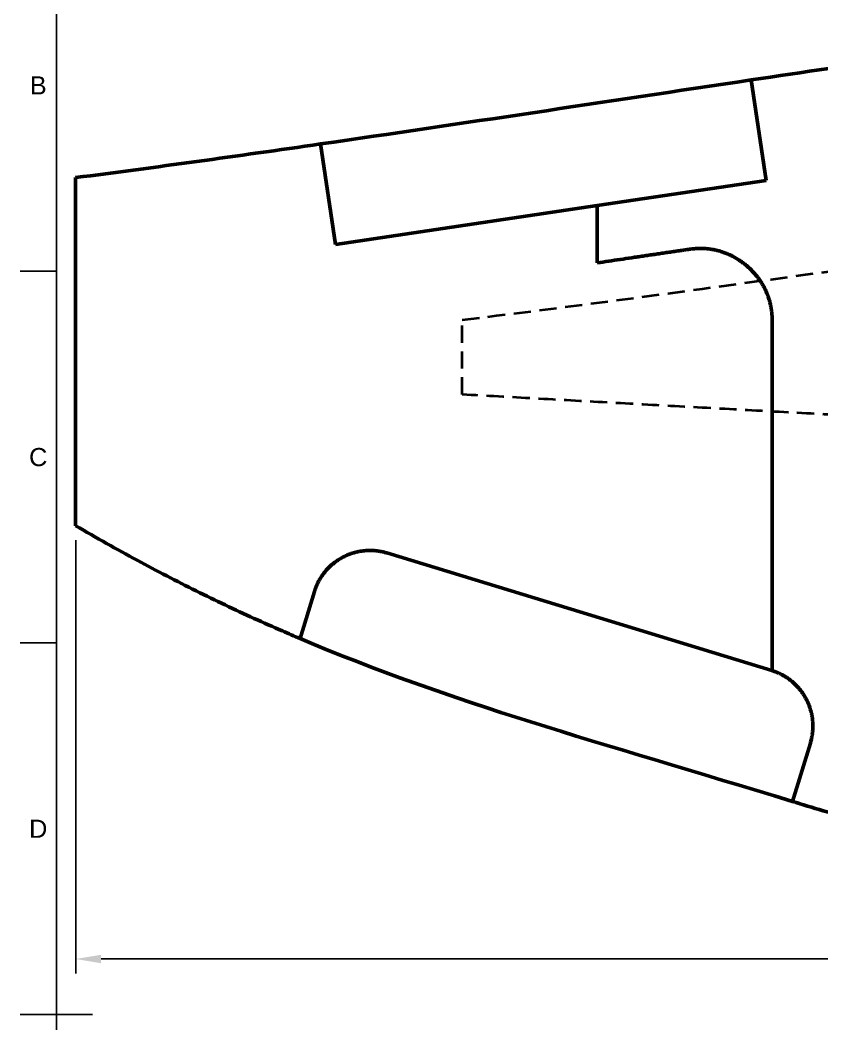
# Model space of a CAD drawing. Header units: millimetres. Extents: x 0 to 594, y 0 to 420.
# Drawn here: x 15 to 125.6, y 208.7 to 347.1 of the extents above; entities that cross this region are included whole.
import ezdxf
from ezdxf.enums import TextEntityAlignment as Align

# ---------------------------------------------------------------- set-up
doc = ezdxf.new("R2010")
doc.units = ezdxf.units.MM
doc.header["$LTSCALE"] = 0.75
doc.linetypes.add('HIDDEN2', pattern=[4.7625, 3.175, -1.5875])
for name, color, linetype, lineweight in [('Border', 7, 'Continuous', 25), ('Dimensions', 7, 'Continuous', 25), ('Sichtbar', 7, 'Continuous', 50), ('Verdeckt', 7, 'HIDDEN2', 35)]:
    doc.layers.add(name, color=color, linetype=linetype, lineweight=lineweight)
doc.styles.add('FusionTitle', font='arial.ttf')
doc.styles.get("Standard").update_dxf_attribs({"font": 'arial.ttf'})
doc.dimstyles.new('ISO-25', dxfattribs={"dimtxt": 3.5, "dimasz": 3.5, "dimexe": 2, "dimexo": 2, "dimgap": 1.5, "dimtad": 1, "dimzin": 12, "dimdsep": 46, "dimtxsty": 'Standard', "dimcen": 0, "dimclrd": 256, "dimclre": 256, "dimclrt": 256, "dimazin": 3, "dimtp": 0.1, "dimtm": 0.1, "dimtfac": 0.714, "dimtmove": 0, "dimatfit": 3, "dimfxl": 1, "dimtzin": 12, "dimarcsym": 0})

# ---------------------------------------------------------------- blocks, each defined once
blk = doc.blocks.new('ISO_A2_SHEET')
at = {"layer": 'Border'}
for p, q in [((20, 410), (20, 10)), ((15, 312.5), (20, 312.5)), ((15, 261.25), (20, 261.25)), ((15, 210), (25, 210))]:
    blk.add_line(p, q, dxfattribs=at)
at = {"layer": 'Border', "style": 'FusionTitle'}
for s, p in [('B', (17.5, 338.125)), ('C', (17.5, 286.875)), ('D', (17.5, 235.625))]:
    blk.add_text(s, height=2.5, dxfattribs=at).set_placement(p, align=Align.MIDDLE)
blk = doc.blocks.new('*D29')
at = {"layer": 'Defpoints', "color": 0, "transparency": 16777216}
for p in [(22.666006, 277.408384), (581.897576, 247.710931), (22.666006, 217.668188)]:
    blk.add_point(p, dxfattribs=at)
at = {"layer": 'Dimensions', "lineweight": -2, "transparency": 16777216}
for p, q in [((22.666006, 275.408384), (22.666006, 215.668188)), ((581.897576, 245.710931), (581.897576, 215.668188)), ((578.397576, 217.668188), (26.166006, 217.668188))]:
    blk.add_line(p, q, dxfattribs=at)
at = {"layer": 'Dimensions', "transparency": 16777216}
for points in [[(26.166006, 218.251522), (26.166006, 217.084855), (22.666006, 217.668188)], [(578.397576, 218.251522), (578.397576, 217.084855), (581.897576, 217.668188)]]:
    blk.add_solid(points, dxfattribs=at)
at = {"layer": 'Dimensions', "transparency": 16777216, "insert": (302.281791, 220.956388), "char_height": 3.5, "attachment_point": 5}
blk.add_mtext('559.23', dxfattribs=at)

msp = doc.modelspace()

# ---------------------------------------------------------------- linework, layer by layer
at = {"layer": 'Sichtbar'}
for p, q in [((117.853, 325.006, 24.013), (115.788, 338.869, 24.013)), ((56.441, 330.044, 29.013), (58.508, 316.167, 29.013)), ((22.665, 277.407, 29.013), (22.665, 325.407, 29.013)), ((94.578, 321.539, 24.013), (117.853, 325.006, 24.013)), ((58.508, 316.167, 29.013), (94.578, 321.539, 29.013)), ((94.578, 313.651, 29.013), (94.578, 321.539, 29.013)), ((118.708, 257.418, 29.013), (118.708, 305.628, 29.013)), ((118.654, 257.434, 29.013), (65.575, 273.648, 29.013)), ((55.586, 268.333, 29.013), (53.606, 261.848, 29.013)), ((123.969, 247.446, 24.013), (121.508, 239.389, 24.013))]:
    msp.add_line(p, q, dxfattribs=at)
for points in [[(158, 345.015, 24.013), (144.201, 343.079, 24.013), (130.206, 341.022, 24.013), (115.788, 338.869, 24.013)], [(115.788, 338.869, 14.013), (95.325, 335.813, 14.013), (75.837, 332.839, 14.013), (56.441, 330.044, 14.013)], [(22.665, 325.407, 29.013), (33.65, 326.82, 29.013), (44.923, 328.384, 29.013), (56.441, 330.044, 29.013)], [(53.606, 261.848, 9.013), (74.612, 252.956, 9.013), (94.769, 247.59, 9.013), (121.508, 239.389, 9.013)], [(122.506, 239.082, 24.013), (123.929, 238.623, 24.013), (125.364, 238.199, 24.013), (126.808, 237.808, 24.013)]]:
    msp.add_open_spline(points, degree=3, dxfattribs=at)
for points, knots in [([(118.708, 305.628, 29.013), (118.708, 305.628, 29.013), (118.708, 305.628, 29.013), (118.708, 305.628, 29.013), (118.708, 305.628, 29.013), (118.708, 305.629, 29.013), (118.708, 305.629, 29.013), (118.708, 305.63, 29.013), (118.708, 305.631, 29.013), (118.708, 305.632, 29.013), (118.708, 305.633, 29.013), (118.708, 305.635, 29.013), (118.708, 305.636, 29.013), (118.708, 305.639, 29.013), (118.708, 305.642, 29.013), (118.708, 305.645, 29.013), (118.708, 305.65, 29.013), (118.708, 305.654, 29.013), (118.708, 305.658, 29.013), (118.708, 305.664, 29.013), (118.708, 305.672, 29.013), (118.708, 305.68, 29.013), (118.708, 305.689, 29.013), (118.707, 305.701, 29.013), (118.707, 305.716, 29.013), (118.707, 305.733, 29.013), (118.707, 305.751, 29.013), (118.707, 305.768, 29.013), (118.707, 305.786, 29.013), (118.706, 305.809, 29.013), (118.706, 305.838, 29.013), (118.705, 305.873, 29.013), (118.704, 305.908, 29.013), (118.703, 305.943, 29.013), (118.702, 305.99, 29.013), (118.7, 306.048, 29.013), (118.697, 306.117, 29.013), (118.694, 306.187, 29.013), (118.69, 306.256, 29.013), (118.686, 306.325, 29.013), (118.682, 306.394, 29.013), (118.675, 306.485, 29.013), (118.666, 306.599, 29.013), (118.653, 306.736, 29.013), (118.638, 306.871, 29.013), (118.622, 307.006, 29.013), (118.603, 307.141, 29.013), (118.577, 307.318, 29.013), (118.54, 307.539, 29.013), (118.488, 307.802, 29.013), (118.43, 308.062, 29.013), (118.365, 308.319, 29.013), (118.293, 308.573, 29.013), (118.214, 308.825, 29.013), (118.129, 309.073, 29.013), (118.006, 309.401, 29.013), (117.835, 309.803, 29.013), (117.604, 310.273, 29.013), (117.346, 310.731, 29.013), (117.062, 311.176, 29.013), (116.751, 311.608, 29.013), (116.414, 312.027, 29.013), (116.051, 312.431, 29.013), (115.662, 312.822, 29.013), (115.25, 313.196, 29.013), (114.82, 313.55, 29.013), (114.377, 313.878, 29.013), (113.924, 314.179, 29.013), (113.462, 314.451, 29.013), (112.989, 314.696, 29.013), (112.507, 314.913, 29.013), (112.017, 315.102, 29.013), (111.518, 315.263, 29.013), (111.011, 315.396, 29.013), (110.495, 315.5, 29.013), (109.973, 315.576, 29.013), (109.532, 315.615, 29.013), (109.176, 315.633, 29.013), (108.907, 315.638, 29.013), (108.637, 315.637, 29.013), (108.364, 315.629, 29.013), (108.137, 315.616, 29.013), (107.954, 315.602, 29.013), (107.816, 315.59, 29.013), (107.678, 315.576, 29.013), (107.562, 315.562, 29.013), (107.47, 315.551, 29.013), (107.4, 315.542, 29.013), (107.342, 315.534, 29.013), (107.296, 315.527, 29.013), (107.256, 315.522, 29.013), (107.211, 315.515, 29.013), (107.145, 315.506, 29.013), (107.063, 315.493, 29.013), (106.964, 315.479, 29.013), (106.832, 315.46, 29.013), (106.666, 315.436, 29.013), (106.468, 315.407, 29.013), (106.27, 315.378, 29.013), (106.006, 315.339, 29.013), (105.676, 315.291, 29.013), (105.279, 315.233, 29.013), (104.883, 315.175, 29.013), (104.487, 315.116, 29.013), (103.958, 315.039, 29.013), (103.297, 314.942, 29.013), (102.505, 314.825, 29.013), (101.712, 314.708, 29.013), (100.919, 314.591, 29.013), (100.126, 314.474, 29.013), (99.07, 314.318, 29.013), (97.748, 314.122, 29.013), (96.163, 313.887, 29.013), (95.106, 313.73, 29.013), (94.578, 313.651, 29.013)], [0, 0, 0, 0, 0.0000137, 0.0000274, 0.000055, 0.0001101, 0.0001652, 0.0002202, 0.0003304, 0.0004406, 0.0005507, 0.0006609, 0.0008812, 0.0011014, 0.0013217, 0.0017622, 0.0022026, 0.0026429, 0.0030832, 0.0035235, 0.0044038, 0.0052838, 0.0061636, 0.0070432, 0.0088017, 0.0105592, 0.0123157, 0.0140714, 0.0158261, 0.0175799, 0.0210846, 0.0245857, 0.0280832, 0.031577, 0.0350672, 0.042037, 0.0489926, 0.0559345, 0.0628627, 0.0697775, 0.0766791, 0.0835677, 0.0973069, 0.1109968, 0.1246394, 0.1382365, 0.1517898, 0.1653012, 0.1922056, 0.2189653, 0.2455958, 0.2721128, 0.2985321, 0.3248698, 0.3511421, 0.3773651, 0.4297238, 0.4820826, 0.5345729, 0.5873251, 0.6404681, 0.6941277, 0.7484269, 0.8034843, 0.8594141, 0.9153443, 0.9704028, 1.0247039, 1.0783665, 1.1315131, 1.1842695, 1.2367641, 1.2891271, 1.3414893, 1.3939814, 1.4467334, 1.4998732, 1.5266302, 1.5535307, 1.5805901, 1.607823, 1.6352441, 1.64903, 1.6628683, 1.6767607, 1.690709, 1.6977047, 1.704715, 1.71174, 1.7152582, 1.7187801, 1.7237867, 1.7287933, 1.7388066, 1.7488199, 1.7588334, 1.7788605, 1.798888, 1.8189157, 1.8389438, 1.8790009, 1.9190591, 1.9591184, 1.9991787, 2.0392399, 2.1193648, 2.1994925, 2.2796226, 2.3597543, 2.4398873, 2.5200208, 2.6802874, 2.8405496, 3.0008029, 3.0008029, 3.0008029, 3.0008029]), ([(53.606, 261.848, 29.013), (52.793, 262.192, 29.013), (50.667, 263.104, 29.013), (47.225, 264.636, 29.013), (43.263, 266.478, 29.013), (39.259, 268.424, 29.013), (35.202, 270.483, 29.013), (31.082, 272.663, 29.013), (26.89, 274.972, 29.013), (24.082, 276.58, 29.013), (22.665, 277.407, 29.013)], [7.2600995, 7.2600995, 7.2600995, 7.2600995, 7.5246732, 7.9541381, 8.3905216, 8.8352271, 9.2896699, 9.7552743, 10.2334719, 10.725699, 10.725699, 10.725699, 10.725699]), ([(65.575, 273.648, 29.013), (65.401, 273.701, 29.013), (65.051, 273.795, 29.013), (64.521, 273.899, 29.013), (63.992, 273.967, 29.013), (63.464, 273.999, 29.013), (62.939, 273.996, 29.013), (62.419, 273.958, 29.013), (61.905, 273.887, 29.013), (61.399, 273.783, 29.013), (60.902, 273.648, 29.013), (60.416, 273.481, 29.013), (59.942, 273.284, 29.013), (59.481, 273.057, 29.013), (59.036, 272.802, 29.013), (58.608, 272.519, 29.013), (58.198, 272.209, 29.013), (57.808, 271.873, 29.013), (57.501, 271.572, 29.013), (57.267, 271.319, 29.013), (57.097, 271.123, 29.013), (56.933, 270.921, 29.013), (56.775, 270.713, 29.013), (56.624, 270.499, 29.013), (56.479, 270.28, 29.013), (56.365, 270.092, 29.013), (56.276, 269.94, 29.013), (56.212, 269.824, 29.013), (56.149, 269.707, 29.013), (56.089, 269.588, 29.013), (56.03, 269.469, 29.013), (55.972, 269.347, 29.013), (55.917, 269.225, 29.013), (55.873, 269.122, 29.013), (55.838, 269.039, 29.013), (55.813, 268.976, 29.013), (55.788, 268.914, 29.013), (55.764, 268.85, 29.013), (55.74, 268.787, 29.013), (55.72, 268.734, 29.013), (55.705, 268.691, 29.013), (55.693, 268.659, 29.013), (55.682, 268.627, 29.013), (55.671, 268.594, 29.013), (55.66, 268.562, 29.013), (55.649, 268.529, 29.013), (55.64, 268.502, 29.013), (55.633, 268.481, 29.013), (55.628, 268.464, 29.013), (55.622, 268.448, 29.013), (55.617, 268.432, 29.013), (55.613, 268.418, 29.013), (55.609, 268.407, 29.013), (55.607, 268.399, 29.013), (55.604, 268.391, 29.013), (55.602, 268.383, 29.013), (55.599, 268.374, 29.013), (55.597, 268.368, 29.013), (55.595, 268.362, 29.013), (55.594, 268.358, 29.013), (55.593, 268.354, 29.013), (55.592, 268.35, 29.013), (55.591, 268.348, 29.013), (55.59, 268.346, 29.013), (55.59, 268.344, 29.013), (55.589, 268.342, 29.013), (55.588, 268.34, 29.013), (55.588, 268.339, 29.013), (55.588, 268.337, 29.013), (55.587, 268.337, 29.013), (55.587, 268.336, 29.013), (55.587, 268.335, 29.013), (55.587, 268.335, 29.013), (55.587, 268.334, 29.013), (55.587, 268.334, 29.013), (55.587, 268.334, 29.013), (55.587, 268.334, 29.013), (55.587, 268.334, 29.013), (55.587, 268.334, 29.013), (55.586, 268.333, 29.013), (55.586, 268.333, 29.013), (55.586, 268.333, 29.013), (55.586, 268.333, 29.013)], [-1.2560498, -1.2560498, -1.2560498, -1.2560498, -1.2014235, -1.1475097, -1.0941944, -1.041376, -0.9889653, -0.9368845, -0.885066, -0.8334515, -0.7819905, -0.7306389, -0.6793574, -0.6281098, -0.5768618, -0.5255788, -0.4742247, -0.4227601, -0.3711407, -0.3452539, -0.3193088, -0.2932977, -0.2672125, -0.2410444, -0.214784, -0.1884212, -0.1751975, -0.1619441, -0.1486596, -0.1353423, -0.1219907, -0.1086032, -0.0951782, -0.0817139, -0.0749664, -0.0682084, -0.0614397, -0.0546601, -0.0478692, -0.041067, -0.0376615, -0.0342531, -0.0308417, -0.0274273, -0.0240098, -0.0205893, -0.0171657, -0.0154527, -0.0137389, -0.0120244, -0.010309, -0.0085929, -0.0077345, -0.0068759, -0.0060171, -0.0051581, -0.004299, -0.0034396, -0.0030098, -0.00258, -0.0021501, -0.0017202, -0.0015052, -0.0012902, -0.0010752, -0.0008602, -0.0006451, -0.0005376, -0.0004301, -0.0003226, -0.0002688, -0.000215, -0.0001613, -0.0001075, -0.0000806, -0.0000537, -0.0000403, -0.0000269, -0.0000134, -0.0000067, -0.0000016, 0, 0, 0, 0]), ([(118.708, 257.418, 29.013), (118.706, 257.418, 29.013), (118.702, 257.419, 29.013), (118.695, 257.422, 29.013), (118.689, 257.424, 29.013), (118.683, 257.425, 29.013), (118.679, 257.427, 29.013), (118.675, 257.428, 29.013), (118.672, 257.429, 29.013), (118.669, 257.43, 29.013), (118.667, 257.43, 29.013), (118.665, 257.431, 29.013), (118.663, 257.432, 29.013), (118.661, 257.432, 29.013), (118.66, 257.433, 29.013), (118.658, 257.433, 29.013), (118.658, 257.433, 29.013), (118.657, 257.433, 29.013), (118.656, 257.434, 29.013), (118.656, 257.434, 29.013), (118.655, 257.434, 29.013), (118.655, 257.434, 29.013), (118.655, 257.434, 29.013), (118.655, 257.434, 29.013), (118.655, 257.434, 29.013), (118.655, 257.434, 29.013), (118.654, 257.434, 29.013), (118.654, 257.434, 29.013), (118.654, 257.434, 29.013), (118.654, 257.434, 29.013)], [-0.0055788907, -0.0055788907, -0.0055788907, -0.0055788907, -0.0051579652, -0.0042988092, -0.00343945, -0.0030096939, -0.0025798868, -0.0021500286, -0.0017201193, -0.0015051454, -0.0012901587, -0.0010751592, -0.0008601469, -0.0006451217, -0.0005376044, -0.0004300837, -0.0003225599, -0.0002687968, -0.0002150329, -0.0001612682, -0.0001075026, -0.0000806196, -0.0000537363, -0.0000402946, -0.0000268528, -0.000013411, -0.0000066901, -0.0000016494, 0, 0, 0, 0]), ([(118.708, 257.418, 24.013), (118.709, 257.417, 24.013), (118.713, 257.416, 24.013), (118.72, 257.414, 24.013), (118.728, 257.411, 24.013), (118.739, 257.408, 24.013), (118.753, 257.404, 24.013), (118.769, 257.398, 24.013), (118.785, 257.393, 24.013), (118.802, 257.388, 24.013), (118.823, 257.381, 24.013), (118.85, 257.372, 24.013), (118.883, 257.361, 24.013), (118.915, 257.35, 24.013), (118.948, 257.339, 24.013), (118.98, 257.327, 24.013), (119.012, 257.316, 24.013), (119.055, 257.301, 24.013), (119.108, 257.281, 24.013), (119.171, 257.257, 24.013), (119.235, 257.233, 24.013), (119.297, 257.208, 24.013), (119.36, 257.182, 24.013), (119.443, 257.148, 24.013), (119.546, 257.104, 24.013), (119.668, 257.048, 24.013), (119.79, 256.991, 24.013), (119.909, 256.932, 24.013), (120.028, 256.872, 24.013), (120.184, 256.788, 24.013), (120.376, 256.679, 24.013), (120.601, 256.542, 24.013), (120.82, 256.397, 24.013), (121.034, 256.246, 24.013), (121.241, 256.088, 24.013), (121.511, 255.87, 24.013), (121.832, 255.582, 24.013), (122.194, 255.213, 24.013), (122.53, 254.823, 24.013), (122.84, 254.413, 24.013), (123.123, 253.985, 24.013), (123.378, 253.54, 24.013), (123.605, 253.08, 24.013), (123.802, 252.606, 24.013), (123.968, 252.12, 24.013), (124.104, 251.623, 24.013), (124.208, 251.116, 24.013), (124.279, 250.603, 24.013), (124.317, 250.083, 24.013), (124.32, 249.558, 24.013), (124.288, 249.03, 24.013), (124.22, 248.5, 24.013), (124.116, 247.97, 24.013), (124.022, 247.621, 24.013), (123.969, 247.446, 24.013)], [0.0055789, 0.0055789, 0.0055789, 0.0055789, 0.0060169, 0.0068757, 0.0077342, 0.0085926, 0.0103087, 0.012024, 0.0137385, 0.0154522, 0.0171651, 0.0205886, 0.024009, 0.0274263, 0.0308406, 0.0342518, 0.0376601, 0.0410655, 0.0478675, 0.054658, 0.0614374, 0.0682058, 0.0749635, 0.0817107, 0.0951745, 0.1085989, 0.1219857, 0.1353367, 0.1486533, 0.1619372, 0.1884119, 0.2147732, 0.241032, 0.2671984, 0.2932819, 0.3192911, 0.3711123, 0.4227276, 0.474188, 0.5255378, 0.5768165, 0.6280606, 0.6793045, 0.7305828, 0.7819318, 0.833391, 0.8850045, 0.9368232, 0.9889054, 1.0413187, 1.0941413, 1.1474624, 1.2013835, 1.2560188, 1.2560188, 1.2560188, 1.2560188]), ([(121.508, 239.389, 24.013), (121.531, 239.382, 24.013), (121.606, 239.359, 24.013), (121.732, 239.32, 24.013), (121.887, 239.273, 24.013), (122.041, 239.225, 24.013), (122.17, 239.185, 24.013), (122.274, 239.154, 24.013), (122.338, 239.134, 24.013), (122.39, 239.118, 24.013), (122.428, 239.106, 24.013), (122.461, 239.096, 24.013), (122.483, 239.089, 24.013), (122.496, 239.085, 24.013), (122.503, 239.083, 24.013), (122.506, 239.082, 24.013)], [-0.1044472, -0.1044472, -0.1044472, -0.1044472, -0.09706913, -0.08092943, -0.06477436, -0.04860386, -0.03241791, -0.02431913, -0.01621647, -0.01216369, -0.00810993, -0.0040552, -0.00202747, -0.00101352, 0, 0, 0, 0])]:
    msp.add_open_spline(points, degree=3, knots=knots, dxfattribs=at)
at = {"layer": 'Verdeckt'}
msp.add_line((75.973, 295.494, -18.987), (75.973, 305.795, -18.987), dxfattribs=at)
msp.add_open_spline([(75.973, 305.795, -18.987), (101.146, 308.834, -18.987), (126.497, 312.531, -18.987), (151.65, 315.918, -18.987)], degree=3, dxfattribs=at)
msp.add_open_spline([(195.853, 289.281, -18.987), (195.85, 289.282, -18.987), (195.844, 289.282, -18.987), (195.831, 289.282, -18.987), (195.808, 289.283, -18.987), (195.775, 289.285, -18.987), (195.736, 289.287, -18.987), (195.684, 289.289, -18.987), (195.619, 289.292, -18.987), (195.515, 289.296, -18.987), (195.385, 289.302, -18.987), (195.229, 289.309, -18.987), (195.073, 289.316, -18.987), (194.865, 289.325, -18.987), (194.606, 289.337, -18.987), (194.294, 289.351, -18.987), (193.878, 289.369, -18.987), (193.358, 289.393, -18.987), (192.734, 289.42, -18.987), (192.11, 289.449, -18.987), (191.486, 289.477, -18.987), (190.654, 289.514, -18.987), (189.614, 289.561, -18.987), (188.366, 289.618, -18.987), (187.118, 289.675, -18.987), (185.453, 289.752, -18.987), (183.373, 289.849, -18.987), (180.876, 289.966, -18.987), (178.379, 290.084, -18.987), (175.882, 290.203, -18.987), (173.384, 290.323, -18.987), (170.054, 290.484, -18.987), (165.89, 290.688, -18.987), (160.894, 290.937, -18.987), (155.897, 291.189, -18.987), (150.9, 291.445, -18.987), (144.237, 291.789, -18.987), (135.908, 292.226, -18.987), (125.913, 292.759, -18.987), (115.92, 293.3, -18.987), (105.929, 293.845, -18.987), (95.94, 294.394, -18.987), (85.955, 294.944, -18.987), (79.3, 295.311, -18.987), (75.973, 295.494, -18.987)], degree=3, knots=[0, 0, 0, 0, 0.0009752, 0.0019509, 0.0039023, 0.0078052, 0.0117081, 0.0156111, 0.0234169, 0.0312228, 0.0468347, 0.0624468, 0.0780589, 0.0936712, 0.1248963, 0.1561218, 0.1873479, 0.2498017, 0.3122577, 0.3747157, 0.4371759, 0.499638, 0.6245685, 0.7495069, 0.8744531, 0.999407, 1.2493369, 1.4992952, 1.7492805, 1.9992913, 2.2493264, 2.4993842, 2.9995624, 3.4998146, 4.0001293, 4.500495, 5.0009003, 6.001783, 7.0026844, 8.003511, 9.0041691, 10.0045643, 11.0046023, 12.0041888, 12.0041888, 12.0041888, 12.0041888], dxfattribs=at)

# ---------------------------------------------------------------- block references
at = {"layer": 'Border'}
msp.add_blockref('ISO_A2_SHEET', (0, 0), dxfattribs=at)

# ---------------------------------------------------------------- dimensions: what is measured, and where the dimension line sits
at = {"layer": 'Dimensions'}
dim = msp.add_linear_dim(base=(22.666, 217.668), p1=(581.898, 247.711), p2=(22.666, 277.408), angle=180, dimstyle='ISO-25', override={"dimlfac": 1, "dimclrd": 256, "dimclre": 256}, dxfattribs=at)
dim.commit()
dim.dimension.update_dxf_attribs({"geometry": '*D29', "text_midpoint": (302.282, 220.956)})

doc.saveas('drawing.dxf')
